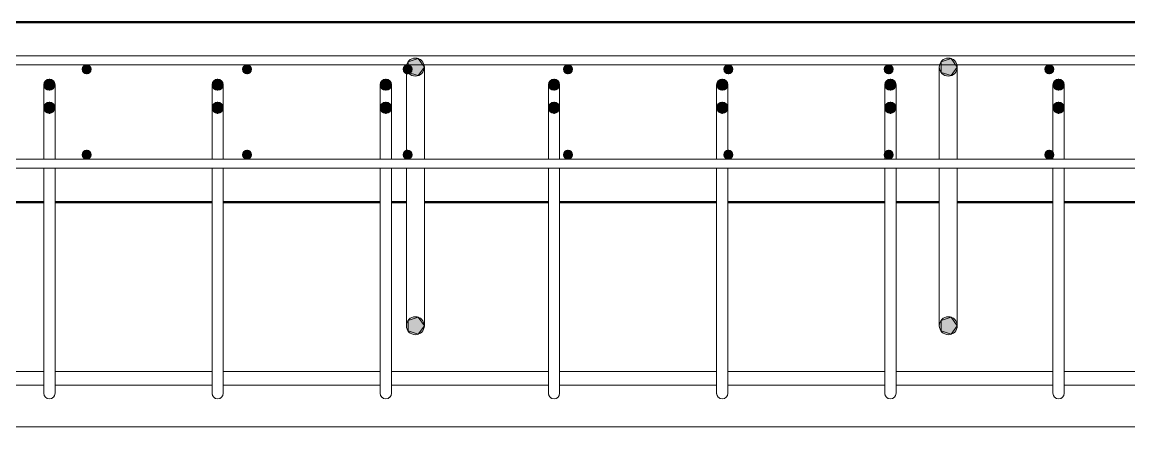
# Model space of a CAD drawing. Header units: millimetres. Extents: x -31655 to -5862, y 2843 to 78926.
# Drawn here: x -9670 to -8687, y 77873 to 78233 of the extents above; entities that cross this region are included whole.
import ezdxf

# ---------------------------------------------------------------- set-up
doc = ezdxf.new("R2010")
doc.units = ezdxf.units.MM
for name, color, linetype, lineweight in [('A-WALL', 113, 'Continuous', 25), ('S-BEAM', 12, 'Continuous', 18), ('S-RBAR', 171, 'Continuous', 18)]:
    doc.layers.add(name, color=color, linetype=linetype, lineweight=lineweight)

# ---------------------------------------------------------------- blocks, each defined once
blk = doc.blocks.new('M_Rectangular Corbel - M_Rectangular Corbel-5472199-Elevation Top1')
at = {"layer": 'S-BEAM'}
blk.add_line((-30270.39, 77873.04), (-26630.39, 77873.04), dxfattribs=at)

msp = doc.modelspace()

# ---------------------------------------------------------------- hatches: boundary and pattern name
at = {"layer": 'S-RBAR'}
h = msp.add_hatch(color=256, dxfattribs=at)
edge = h.paths.add_edge_path()
edge.add_arc((-9612.24146, 78191.04259), 4, 0, 360)
for points in [[(-9612.24146, 78187.04259), (-9608.24146, 78191.04259), (-9612.24146, 78195.04259), (-9616.24146, 78191.04259)], [(-9469.76675, 78187.04259), (-9465.76675, 78191.04259), (-9469.76675, 78195.04259), (-9473.76675, 78191.04259)], [(-9327.29204, 78187.04259), (-9323.29204, 78191.04259), (-9327.29204, 78195.04259), (-9331.29204, 78191.04259)], [(-9317.89117, 78185.43413), (-9312.36331, 78193.04259), (-9317.89117, 78200.65104), (-9326.83544, 78197.74487), (-9326.83544, 78188.3403)], [(-9184.81733, 78187.04259), (-9180.81733, 78191.04259), (-9184.81733, 78195.04259), (-9188.81733, 78191.04259)], [(-9042.34262, 78187.04259), (-9038.34262, 78191.04259), (-9042.34262, 78195.04259), (-9046.34262, 78191.04259)], [(-8899.86791, 78187.04259), (-8895.86791, 78191.04259), (-8899.86791, 78195.04259), (-8903.86791, 78191.04259)], [(-8844.55784, 78185.43413), (-8839.02997, 78193.04259), (-8844.55784, 78200.65104), (-8853.50211, 78197.74487), (-8853.50211, 78188.3403)], [(-8757.3932, 78187.04259), (-8753.3932, 78191.04259), (-8757.3932, 78195.04259), (-8761.3932, 78191.04259)], [(-9645.31588, 78172.36394), (-9640.31588, 78177.36394), (-9645.31588, 78182.36394), (-9650.31588, 78177.36394)], [(-9495.94088, 78172.36394), (-9490.94088, 78177.36394), (-9495.94088, 78182.36394), (-9500.94088, 78177.36394)], [(-9346.56588, 78172.36394), (-9341.56588, 78177.36394), (-9346.56588, 78182.36394), (-9351.56588, 78177.36394)], [(-9197.19088, 78172.36394), (-9192.19088, 78177.36394), (-9197.19088, 78182.36394), (-9202.19088, 78177.36394)], [(-9047.81588, 78172.36394), (-9042.81588, 78177.36394), (-9047.81588, 78182.36394), (-9052.81588, 78177.36394)], [(-8898.44088, 78172.36394), (-8893.44088, 78177.36394), (-8898.44088, 78182.36394), (-8903.44088, 78177.36394)], [(-8749.06588, 78172.36394), (-8744.06588, 78177.36394), (-8749.06588, 78182.36394), (-8754.06588, 78177.36394)], [(-9645.31588, 78151.90658), (-9640.31588, 78156.90658), (-9645.31588, 78161.90658), (-9650.31588, 78156.90658)], [(-9495.94088, 78151.90658), (-9490.94088, 78156.90658), (-9495.94088, 78161.90658), (-9500.94088, 78156.90658)], [(-9346.56588, 78151.90658), (-9341.56588, 78156.90658), (-9346.56588, 78161.90658), (-9351.56588, 78156.90658)], [(-9197.19088, 78151.90658), (-9192.19088, 78156.90658), (-9197.19088, 78161.90658), (-9202.19088, 78156.90658)], [(-9047.81588, 78151.90658), (-9042.81588, 78156.90658), (-9047.81588, 78161.90658), (-9052.81588, 78156.90658)], [(-8898.44088, 78151.90658), (-8893.44088, 78156.90658), (-8898.44088, 78161.90658), (-8903.44088, 78156.90658)], [(-8749.06588, 78151.90658), (-8744.06588, 78156.90658), (-8749.06588, 78161.90658), (-8754.06588, 78156.90658)], [(-9612.24146, 78111.04259), (-9608.24146, 78115.04259), (-9612.24146, 78119.04259), (-9616.24146, 78115.04259)], [(-9469.76675, 78111.04259), (-9465.76675, 78115.04259), (-9469.76675, 78119.04259), (-9473.76675, 78115.04259)], [(-9327.29204, 78111.04259), (-9323.29204, 78115.04259), (-9327.29204, 78119.04259), (-9331.29204, 78115.04259)], [(-9184.81733, 78111.04259), (-9180.81733, 78115.04259), (-9184.81733, 78119.04259), (-9188.81733, 78115.04259)], [(-9042.34262, 78111.04259), (-9038.34262, 78115.04259), (-9042.34262, 78119.04259), (-9046.34262, 78115.04259)], [(-8899.86791, 78111.04259), (-8895.86791, 78115.04259), (-8899.86791, 78119.04259), (-8903.86791, 78115.04259)], [(-8757.3932, 78111.04259), (-8753.3932, 78115.04259), (-8757.3932, 78119.04259), (-8761.3932, 78115.04259)], [(-9317.89117, 77955.43413), (-9312.36331, 77963.04259), (-9317.89117, 77970.65104), (-9326.83544, 77967.74487), (-9326.83544, 77958.3403)], [(-8844.55784, 77955.43413), (-8839.02997, 77963.04259), (-8844.55784, 77970.65104), (-8853.50211, 77967.74487), (-8853.50211, 77958.3403)]]:
    msp.add_hatch(color=256, dxfattribs=at).paths.add_polyline_path(points)
h = msp.add_hatch(color=256, dxfattribs=at)
edge = h.paths.add_edge_path()
edge.add_arc((-9469.76675, 78191.04259), 4, 0, 360)
h = msp.add_hatch(color=256, dxfattribs=at)
edge = h.paths.add_edge_path()
edge.add_arc((-9327.29204, 78191.04259), 4, 0, 360)
h = msp.add_hatch(color=256, dxfattribs=at)
edge = h.paths.add_edge_path()
edge.add_arc((-9320.36331, 78193.04259), 8, 0, 360)
h = msp.add_hatch(color=256, dxfattribs=at)
edge = h.paths.add_edge_path()
edge.add_arc((-9184.81733, 78191.04259), 4, 0, 360)
h = msp.add_hatch(color=256, dxfattribs=at)
edge = h.paths.add_edge_path()
edge.add_arc((-9042.34262, 78191.04259), 4, 0, 360)
h = msp.add_hatch(color=256, dxfattribs=at)
edge = h.paths.add_edge_path()
edge.add_arc((-8899.86791, 78191.04259), 4, 0, 360)
h = msp.add_hatch(color=256, dxfattribs=at)
edge = h.paths.add_edge_path()
edge.add_arc((-8847.02997, 78193.04259), 8, 0, 360)
h = msp.add_hatch(color=256, dxfattribs=at)
edge = h.paths.add_edge_path()
edge.add_arc((-8757.3932, 78191.04259), 4, 0, 360)
h = msp.add_hatch(color=256, dxfattribs=at)
edge = h.paths.add_edge_path()
edge.add_arc((-9645.31588, 78177.36394), 5, 0, 360)
h = msp.add_hatch(color=256, dxfattribs=at)
edge = h.paths.add_edge_path()
edge.add_arc((-9495.94088, 78177.36394), 5, 0, 360)
h = msp.add_hatch(color=256, dxfattribs=at)
edge = h.paths.add_edge_path()
edge.add_arc((-9346.56588, 78177.36394), 5, 0, 360)
h = msp.add_hatch(color=256, dxfattribs=at)
edge = h.paths.add_edge_path()
edge.add_arc((-9197.19088, 78177.36394), 5, 0, 360)
h = msp.add_hatch(color=256, dxfattribs=at)
edge = h.paths.add_edge_path()
edge.add_arc((-9047.81588, 78177.36394), 5, 0, 360)
h = msp.add_hatch(color=256, dxfattribs=at)
edge = h.paths.add_edge_path()
edge.add_arc((-8898.44088, 78177.36394), 5, 0, 360)
h = msp.add_hatch(color=256, dxfattribs=at)
edge = h.paths.add_edge_path()
edge.add_arc((-8749.06588, 78177.36394), 5, 0, 360)
h = msp.add_hatch(color=256, dxfattribs=at)
edge = h.paths.add_edge_path()
edge.add_arc((-9645.31588, 78156.90658), 5, 0, 360)
h = msp.add_hatch(color=256, dxfattribs=at)
edge = h.paths.add_edge_path()
edge.add_arc((-9495.94088, 78156.90658), 5, 0, 360)
h = msp.add_hatch(color=256, dxfattribs=at)
edge = h.paths.add_edge_path()
edge.add_arc((-9346.56588, 78156.90658), 5, 0, 360)
h = msp.add_hatch(color=256, dxfattribs=at)
edge = h.paths.add_edge_path()
edge.add_arc((-9197.19088, 78156.90658), 5, 0, 360)
h = msp.add_hatch(color=256, dxfattribs=at)
edge = h.paths.add_edge_path()
edge.add_arc((-9047.81588, 78156.90658), 5, 0, 360)
h = msp.add_hatch(color=256, dxfattribs=at)
edge = h.paths.add_edge_path()
edge.add_arc((-8898.44088, 78156.90658), 5, 0, 360)
h = msp.add_hatch(color=256, dxfattribs=at)
edge = h.paths.add_edge_path()
edge.add_arc((-8749.06588, 78156.90658), 5, 0, 360)
h = msp.add_hatch(color=256, dxfattribs=at)
edge = h.paths.add_edge_path()
edge.add_arc((-9612.24146, 78115.04259), 4, 0, 360)
h = msp.add_hatch(color=256, dxfattribs=at)
edge = h.paths.add_edge_path()
edge.add_arc((-9469.76675, 78115.04259), 4, 0, 360)
h = msp.add_hatch(color=256, dxfattribs=at)
edge = h.paths.add_edge_path()
edge.add_arc((-9327.29204, 78115.04259), 4, 0, 360)
h = msp.add_hatch(color=256, dxfattribs=at)
edge = h.paths.add_edge_path()
edge.add_arc((-9184.81733, 78115.04259), 4, 0, 360)
h = msp.add_hatch(color=256, dxfattribs=at)
edge = h.paths.add_edge_path()
edge.add_arc((-9042.34262, 78115.04259), 4, 0, 360)
h = msp.add_hatch(color=256, dxfattribs=at)
edge = h.paths.add_edge_path()
edge.add_arc((-8899.86791, 78115.04259), 4, 0, 360)
h = msp.add_hatch(color=256, dxfattribs=at)
edge = h.paths.add_edge_path()
edge.add_arc((-8757.3932, 78115.04259), 4, 0, 360)
h = msp.add_hatch(color=256, dxfattribs=at)
edge = h.paths.add_edge_path()
edge.add_arc((-9320.36331, 77963.04259), 8, 0, 360)
h = msp.add_hatch(color=256, dxfattribs=at)
edge = h.paths.add_edge_path()
edge.add_arc((-8847.02997, 77963.04259), 8, 0, 360)

# ---------------------------------------------------------------- linework, layer by layer
at = {"layer": 'A-WALL', "lineweight": 50}
for p, q in [((-6597.19088, 78233.04259), (-10597.19088, 78233.04259)), ((-9785.69664, 78073.04259), (-9650.31588, 78073.04259)), ((-9640.31588, 78073.04259), (-9500.94088, 78073.04259)), ((-9490.94088, 78073.04259), (-9351.56588, 78073.04259)), ((-9341.56588, 78073.04259), (-9328.36331, 78073.04259)), ((-9312.36331, 78073.04259), (-9202.19088, 78073.04259)), ((-9192.19088, 78073.04259), (-9052.81588, 78073.04259)), ((-9042.81588, 78073.04259), (-8903.44088, 78073.04259)), ((-8893.44088, 78073.04259), (-8855.02997, 78073.04259)), ((-8839.02997, 78073.04259), (-8754.06588, 78073.04259)), ((-8744.06588, 78073.04259), (-8604.69088, 78073.04259))]:
    msp.add_line(p, q, dxfattribs=at)
at = {"layer": 'S-RBAR'}
for p, q in [((-9961.19088, 78203.04259), (-6627.19088, 78203.04259)), ((-9943.47558, 78195.04259), (-6627.19088, 78195.04259)), ((-9612.24146, 78195.04259), (-9616.24146, 78191.04259)), ((-9608.24146, 78191.04259), (-9612.24146, 78195.04259)), ((-9469.76675, 78195.04259), (-9473.76675, 78191.04259)), ((-9465.76675, 78191.04259), (-9469.76675, 78195.04259)), ((-9327.29204, 78195.04259), (-9331.29204, 78191.04259)), ((-9328.36331, 78153.04259), (-9328.36331, 78193.04259)), ((-9323.29204, 78191.04259), (-9327.29204, 78195.04259)), ((-9317.89117, 78200.65104), (-9326.83544, 78197.74487)), ((-9326.83544, 78197.74487), (-9326.83544, 78188.3403)), ((-9312.36331, 78193.04259), (-9317.89117, 78200.65104)), ((-9317.89117, 78185.43413), (-9312.36331, 78193.04259)), ((-9312.36331, 78153.04259), (-9312.36331, 78193.04259)), ((-9184.81733, 78195.04259), (-9188.81733, 78191.04259)), ((-9180.81733, 78191.04259), (-9184.81733, 78195.04259)), ((-9042.34262, 78195.04259), (-9046.34262, 78191.04259)), ((-9038.34262, 78191.04259), (-9042.34262, 78195.04259)), ((-8899.86791, 78195.04259), (-8903.86791, 78191.04259)), ((-8895.86791, 78191.04259), (-8899.86791, 78195.04259)), ((-8855.02997, 78153.04259), (-8855.02997, 78193.04259)), ((-8844.55784, 78200.65104), (-8853.50211, 78197.74487)), ((-8853.50211, 78197.74487), (-8853.50211, 78188.3403)), ((-8839.02997, 78193.04259), (-8844.55784, 78200.65104)), ((-8844.55784, 78185.43413), (-8839.02997, 78193.04259)), ((-8839.02997, 78153.04259), (-8839.02997, 78193.04259)), ((-8757.3932, 78195.04259), (-8761.3932, 78191.04259)), ((-8753.3932, 78191.04259), (-8757.3932, 78195.04259)), ((-9645.31588, 78182.36394), (-9650.31588, 78177.36394)), ((-9640.31588, 78177.36394), (-9645.31588, 78182.36394)), ((-9616.24146, 78191.04259), (-9612.24146, 78187.04259)), ((-9612.24146, 78187.04259), (-9608.24146, 78191.04259)), ((-9495.94088, 78182.36394), (-9500.94088, 78177.36394)), ((-9490.94088, 78177.36394), (-9495.94088, 78182.36394)), ((-9473.76675, 78191.04259), (-9469.76675, 78187.04259)), ((-9469.76675, 78187.04259), (-9465.76675, 78191.04259)), ((-9346.56588, 78182.36394), (-9351.56588, 78177.36394)), ((-9341.56588, 78177.36394), (-9346.56588, 78182.36394)), ((-9331.29204, 78191.04259), (-9327.29204, 78187.04259)), ((-9327.29204, 78187.04259), (-9323.29204, 78191.04259)), ((-9326.83544, 78188.3403), (-9317.89117, 78185.43413)), ((-9197.19088, 78182.36394), (-9202.19088, 78177.36394)), ((-9192.19088, 78177.36394), (-9197.19088, 78182.36394)), ((-9188.81733, 78191.04259), (-9184.81733, 78187.04259)), ((-9184.81733, 78187.04259), (-9180.81733, 78191.04259)), ((-9047.81588, 78182.36394), (-9052.81588, 78177.36394)), ((-9042.81588, 78177.36394), (-9047.81588, 78182.36394)), ((-9046.34262, 78191.04259), (-9042.34262, 78187.04259)), ((-9042.34262, 78187.04259), (-9038.34262, 78191.04259)), ((-8903.86791, 78191.04259), (-8899.86791, 78187.04259)), ((-8898.44088, 78182.36394), (-8903.44088, 78177.36394)), ((-8899.86791, 78187.04259), (-8895.86791, 78191.04259)), ((-8893.44088, 78177.36394), (-8898.44088, 78182.36394)), ((-8853.50211, 78188.3403), (-8844.55784, 78185.43413)), ((-8761.3932, 78191.04259), (-8757.3932, 78187.04259)), ((-8757.3932, 78187.04259), (-8753.3932, 78191.04259)), ((-8749.06588, 78182.36394), (-8754.06588, 78177.36394)), ((-8744.06588, 78177.36394), (-8749.06588, 78182.36394)), ((-9650.31588, 78157.09232), (-9650.31588, 78177.36394)), ((-9650.31588, 78177.36394), (-9645.31588, 78172.36394)), ((-9645.31588, 78172.36394), (-9640.31588, 78177.36394)), ((-9640.31588, 78157.09232), (-9640.31588, 78177.36394)), ((-9500.94088, 78157.09232), (-9500.94088, 78177.36394)), ((-9500.94088, 78177.36394), (-9495.94088, 78172.36394)), ((-9495.94088, 78172.36394), (-9490.94088, 78177.36394)), ((-9490.94088, 78157.09232), (-9490.94088, 78177.36394)), ((-9351.56588, 78157.09232), (-9351.56588, 78177.36394)), ((-9351.56588, 78177.36394), (-9346.56588, 78172.36394)), ((-9346.56588, 78172.36394), (-9341.56588, 78177.36394)), ((-9341.56588, 78157.09232), (-9341.56588, 78177.36394)), ((-9202.19088, 78157.09232), (-9202.19088, 78177.36394)), ((-9202.19088, 78177.36394), (-9197.19088, 78172.36394)), ((-9197.19088, 78172.36394), (-9192.19088, 78177.36394)), ((-9192.19088, 78157.09232), (-9192.19088, 78177.36394)), ((-9052.81588, 78157.09232), (-9052.81588, 78177.36394)), ((-9052.81588, 78177.36394), (-9047.81588, 78172.36394)), ((-9047.81588, 78172.36394), (-9042.81588, 78177.36394)), ((-9042.81588, 78157.09232), (-9042.81588, 78177.36394)), ((-8903.44088, 78157.09232), (-8903.44088, 78177.36394)), ((-8903.44088, 78177.36394), (-8898.44088, 78172.36394)), ((-8898.44088, 78172.36394), (-8893.44088, 78177.36394)), ((-8893.44088, 78157.09232), (-8893.44088, 78177.36394)), ((-8754.06588, 78157.09232), (-8754.06588, 78177.36394)), ((-8754.06588, 78177.36394), (-8749.06588, 78172.36394)), ((-8749.06588, 78172.36394), (-8744.06588, 78177.36394)), ((-8744.06588, 78157.09232), (-8744.06588, 78177.36394)), ((-9645.31588, 78161.90658), (-9650.31588, 78156.90658)), ((-9650.31588, 78156.90658), (-9650.31588, 78131.90658)), ((-9650.31588, 78156.90658), (-9645.31588, 78151.90658)), ((-9640.31588, 78156.90658), (-9645.31588, 78161.90658)), ((-9645.31588, 78151.90658), (-9640.31588, 78156.90658)), ((-9640.31588, 78156.90658), (-9640.31588, 78131.90658)), ((-9495.94088, 78161.90658), (-9500.94088, 78156.90658)), ((-9500.94088, 78156.90658), (-9500.94088, 78131.90658)), ((-9500.94088, 78156.90658), (-9495.94088, 78151.90658)), ((-9490.94088, 78156.90658), (-9495.94088, 78161.90658)), ((-9495.94088, 78151.90658), (-9490.94088, 78156.90658)), ((-9490.94088, 78156.90658), (-9490.94088, 78131.90658)), ((-9346.56588, 78161.90658), (-9351.56588, 78156.90658)), ((-9351.56588, 78156.90658), (-9351.56588, 78131.90658)), ((-9351.56588, 78156.90658), (-9346.56588, 78151.90658)), ((-9341.56588, 78156.90658), (-9346.56588, 78161.90658)), ((-9346.56588, 78151.90658), (-9341.56588, 78156.90658)), ((-9341.56588, 78156.90658), (-9341.56588, 78131.90658)), ((-9328.36331, 78111.04259), (-9328.36331, 78153.04259)), ((-9312.36331, 78111.04259), (-9312.36331, 78153.04259)), ((-9197.19088, 78161.90658), (-9202.19088, 78156.90658)), ((-9202.19088, 78156.90658), (-9202.19088, 78131.90658)), ((-9202.19088, 78156.90658), (-9197.19088, 78151.90658)), ((-9192.19088, 78156.90658), (-9197.19088, 78161.90658)), ((-9197.19088, 78151.90658), (-9192.19088, 78156.90658)), ((-9192.19088, 78156.90658), (-9192.19088, 78131.90658)), ((-9047.81588, 78161.90658), (-9052.81588, 78156.90658)), ((-9052.81588, 78156.90658), (-9052.81588, 78131.90658)), ((-9052.81588, 78156.90658), (-9047.81588, 78151.90658)), ((-9042.81588, 78156.90658), (-9047.81588, 78161.90658)), ((-9047.81588, 78151.90658), (-9042.81588, 78156.90658)), ((-9042.81588, 78156.90658), (-9042.81588, 78131.90658)), ((-8898.44088, 78161.90658), (-8903.44088, 78156.90658)), ((-8903.44088, 78156.90658), (-8903.44088, 78131.90658)), ((-8903.44088, 78156.90658), (-8898.44088, 78151.90658)), ((-8893.44088, 78156.90658), (-8898.44088, 78161.90658)), ((-8898.44088, 78151.90658), (-8893.44088, 78156.90658)), ((-8893.44088, 78156.90658), (-8893.44088, 78131.90658)), ((-8855.02997, 78111.04259), (-8855.02997, 78153.04259)), ((-8839.02997, 78111.04259), (-8839.02997, 78153.04259)), ((-8749.06588, 78161.90658), (-8754.06588, 78156.90658)), ((-8754.06588, 78156.90658), (-8754.06588, 78131.90658)), ((-8754.06588, 78156.90658), (-8749.06588, 78151.90658)), ((-8744.06588, 78156.90658), (-8749.06588, 78161.90658)), ((-8749.06588, 78151.90658), (-8744.06588, 78156.90658)), ((-8744.06588, 78156.90658), (-8744.06588, 78131.90658)), ((-9650.31588, 78131.90658), (-9650.31588, 78111.04259)), ((-9640.31588, 78131.90658), (-9640.31588, 78111.04259)), ((-9500.94088, 78131.90658), (-9500.94088, 78111.04259)), ((-9490.94088, 78131.90658), (-9490.94088, 78111.04259)), ((-9351.56588, 78131.90658), (-9351.56588, 78111.04259)), ((-9341.56588, 78131.90658), (-9341.56588, 78111.04259)), ((-9202.19088, 78131.90658), (-9202.19088, 78111.04259)), ((-9192.19088, 78131.90658), (-9192.19088, 78111.04259)), ((-9052.81588, 78131.90658), (-9052.81588, 78111.04259)), ((-9042.81588, 78131.90658), (-9042.81588, 78111.04259)), ((-8903.44088, 78131.90658), (-8903.44088, 78111.04259)), ((-8893.44088, 78131.90658), (-8893.44088, 78111.04259)), ((-8754.06588, 78131.90658), (-8754.06588, 78111.04259)), ((-8744.06588, 78131.90658), (-8744.06588, 78111.04259)), ((-9612.24146, 78119.04259), (-9616.24146, 78115.04259)), ((-9616.24146, 78115.04259), (-9612.24146, 78111.04259)), ((-9608.24146, 78115.04259), (-9612.24146, 78119.04259)), ((-9612.24146, 78111.04259), (-9608.24146, 78115.04259)), ((-9469.76675, 78119.04259), (-9473.76675, 78115.04259)), ((-9473.76675, 78115.04259), (-9469.76675, 78111.04259)), ((-9465.76675, 78115.04259), (-9469.76675, 78119.04259)), ((-9469.76675, 78111.04259), (-9465.76675, 78115.04259)), ((-9327.29204, 78119.04259), (-9331.29204, 78115.04259)), ((-9331.29204, 78115.04259), (-9327.29204, 78111.04259)), ((-9323.29204, 78115.04259), (-9327.29204, 78119.04259)), ((-9327.29204, 78111.04259), (-9323.29204, 78115.04259)), ((-9184.81733, 78119.04259), (-9188.81733, 78115.04259)), ((-9188.81733, 78115.04259), (-9184.81733, 78111.04259)), ((-9180.81733, 78115.04259), (-9184.81733, 78119.04259)), ((-9184.81733, 78111.04259), (-9180.81733, 78115.04259)), ((-9042.34262, 78119.04259), (-9046.34262, 78115.04259)), ((-9046.34262, 78115.04259), (-9042.34262, 78111.04259)), ((-9038.34262, 78115.04259), (-9042.34262, 78119.04259)), ((-9042.34262, 78111.04259), (-9038.34262, 78115.04259)), ((-8899.86791, 78119.04259), (-8903.86791, 78115.04259)), ((-8903.86791, 78115.04259), (-8899.86791, 78111.04259)), ((-8895.86791, 78115.04259), (-8899.86791, 78119.04259)), ((-8899.86791, 78111.04259), (-8895.86791, 78115.04259)), ((-8757.3932, 78119.04259), (-8761.3932, 78115.04259)), ((-8761.3932, 78115.04259), (-8757.3932, 78111.04259)), ((-8753.3932, 78115.04259), (-8757.3932, 78119.04259)), ((-8757.3932, 78111.04259), (-8753.3932, 78115.04259)), ((-9943.47558, 78111.04259), (-6794.90619, 78111.04259)), ((-10241.24976, 78103.04259), (-6627.19088, 78103.04259)), ((-9650.31588, 78103.04259), (-9650.31588, 77928.04259)), ((-9640.31588, 78103.04259), (-9640.31588, 77928.04259)), ((-9500.94088, 78103.04259), (-9500.94088, 77928.04259)), ((-9490.94088, 78103.04259), (-9490.94088, 77928.04259)), ((-9351.56588, 78103.04259), (-9351.56588, 77928.04259)), ((-9341.56588, 78103.04259), (-9341.56588, 77928.04259)), ((-9328.36331, 78003.04259), (-9328.36331, 78103.04259)), ((-9312.36331, 78003.04259), (-9312.36331, 78103.04259)), ((-9202.19088, 78103.04259), (-9202.19088, 77928.04259)), ((-9192.19088, 78103.04259), (-9192.19088, 77928.04259)), ((-9052.81588, 78103.04259), (-9052.81588, 77928.04259)), ((-9042.81588, 78103.04259), (-9042.81588, 77928.04259)), ((-8903.44088, 78103.04259), (-8903.44088, 77928.04259)), ((-8893.44088, 78103.04259), (-8893.44088, 77928.04259)), ((-8855.02997, 78003.04259), (-8855.02997, 78103.04259)), ((-8839.02997, 78003.04259), (-8839.02997, 78103.04259)), ((-8754.06588, 78103.04259), (-8754.06588, 77928.04259)), ((-8744.06588, 78103.04259), (-8744.06588, 77928.04259)), ((-9328.36331, 77963.04259), (-9328.36331, 78003.04259)), ((-9312.36331, 77963.04259), (-9312.36331, 78003.04259)), ((-8855.02997, 77963.04259), (-8855.02997, 78003.04259)), ((-8839.02997, 77963.04259), (-8839.02997, 78003.04259)), ((-9317.89117, 77970.65104), (-9326.83544, 77967.74487)), ((-9326.83544, 77967.74487), (-9326.83544, 77958.3403)), ((-9312.36331, 77963.04259), (-9317.89117, 77970.65104)), ((-8844.55784, 77970.65104), (-8853.50211, 77967.74487)), ((-8853.50211, 77967.74487), (-8853.50211, 77958.3403)), ((-8839.02997, 77963.04259), (-8844.55784, 77970.65104)), ((-9326.83544, 77958.3403), (-9317.89117, 77955.43413)), ((-9317.89117, 77955.43413), (-9312.36331, 77963.04259)), ((-8853.50211, 77958.3403), (-8844.55784, 77955.43413)), ((-8844.55784, 77955.43413), (-8839.02997, 77963.04259)), ((-9650.31588, 77903.04259), (-9650.31588, 77928.04259)), ((-9640.31588, 77903.04259), (-9640.31588, 77928.04259)), ((-9500.94088, 77903.04259), (-9500.94088, 77928.04259)), ((-9490.94088, 77903.04259), (-9490.94088, 77928.04259)), ((-9351.56588, 77903.04259), (-9351.56588, 77928.04259)), ((-9341.56588, 77903.04259), (-9341.56588, 77928.04259)), ((-9202.19088, 77903.04259), (-9202.19088, 77928.04259)), ((-9192.19088, 77903.04259), (-9192.19088, 77928.04259)), ((-9052.81588, 77903.04259), (-9052.81588, 77928.04259)), ((-9042.81588, 77903.04259), (-9042.81588, 77928.04259)), ((-8903.44088, 77903.04259), (-8903.44088, 77928.04259)), ((-8893.44088, 77903.04259), (-8893.44088, 77928.04259)), ((-8754.06588, 77903.04259), (-8754.06588, 77928.04259)), ((-8744.06588, 77903.04259), (-8744.06588, 77928.04259)), ((-9789.69088, 77922.16759), (-9650.31588, 77922.16759)), ((-9640.31588, 77922.16759), (-9500.94088, 77922.16759)), ((-9490.94088, 77922.16759), (-9351.56588, 77922.16759)), ((-9341.56588, 77922.16759), (-9202.19088, 77922.16759)), ((-9192.19088, 77922.16759), (-9052.81588, 77922.16759)), ((-9042.81588, 77922.16759), (-8903.44088, 77922.16759)), ((-8893.44088, 77922.16759), (-8754.06588, 77922.16759)), ((-8744.06588, 77922.16759), (-8604.69088, 77922.16759)), ((-9789.69088, 77910.16759), (-9650.31588, 77910.16759)), ((-9640.31588, 77910.16759), (-9500.94088, 77910.16759)), ((-9490.94088, 77910.16759), (-9351.56588, 77910.16759)), ((-9341.56588, 77910.16759), (-9202.19088, 77910.16759)), ((-9192.19088, 77910.16759), (-9052.81588, 77910.16759)), ((-9042.81588, 77910.16759), (-8903.44088, 77910.16759)), ((-8893.44088, 77910.16759), (-8754.06588, 77910.16759)), ((-8744.06588, 77910.16759), (-8604.69088, 77910.16759))]:
    msp.add_line(p, q, dxfattribs=at)
for centre, radius in [((-9612.24146, 78191.04259), 4), ((-9469.76675, 78191.04259), 4), ((-9327.29204, 78191.04259), 4), ((-9320.36331, 78193.04259), 8), ((-9184.81733, 78191.04259), 4), ((-9042.34262, 78191.04259), 4), ((-8899.86791, 78191.04259), 4), ((-8847.02997, 78193.04259), 8), ((-8757.3932, 78191.04259), 4), ((-9645.31588, 78177.36394), 5), ((-9495.94088, 78177.36394), 5), ((-9346.56588, 78177.36394), 5), ((-9197.19088, 78177.36394), 5), ((-9047.81588, 78177.36394), 5), ((-8898.44088, 78177.36394), 5), ((-8749.06588, 78177.36394), 5), ((-9645.31588, 78156.90658), 5), ((-9495.94088, 78156.90658), 5), ((-9346.56588, 78156.90658), 5), ((-9197.19088, 78156.90658), 5), ((-9047.81588, 78156.90658), 5), ((-8898.44088, 78156.90658), 5), ((-8749.06588, 78156.90658), 5), ((-9612.24146, 78115.04259), 4), ((-9469.76675, 78115.04259), 4), ((-9327.29204, 78115.04259), 4), ((-9184.81733, 78115.04259), 4), ((-9042.34262, 78115.04259), 4), ((-8899.86791, 78115.04259), 4), ((-8757.3932, 78115.04259), 4), ((-9320.36331, 77963.04259), 8), ((-8847.02997, 77963.04259), 8)]:
    msp.add_circle(centre, radius, dxfattribs=at)
for centre, radius, start, end in [((-9320.36331, 78193.04259), 8, 165.51111261, 180), ((-9320.36331, 78193.04259), 8, 0, 14.48888739), ((-8847.02997, 78193.04259), 8, 165.51111261, 180), ((-8847.02997, 78193.04259), 8, 0, 14.48888739), ((-9645.31588, 78177.36394), 5, 0, 180), ((-9495.94088, 78177.36394), 5, 0, 180), ((-9346.56588, 78177.36394), 5, 0, 180), ((-9197.19088, 78177.36394), 5, 0, 180), ((-9047.81588, 78177.36394), 5, 0, 180), ((-8898.44088, 78177.36394), 5, 0, 180), ((-8749.06588, 78177.36394), 5, 0, 180), ((-9645.31588, 78156.90658), 5, 0, 180), ((-9495.94088, 78156.90658), 5, 0, 180), ((-9346.56588, 78156.90658), 5, 0, 180), ((-9197.19088, 78156.90658), 5, 0, 180), ((-9047.81588, 78156.90658), 5, 0, 180), ((-8898.44088, 78156.90658), 5, 0, 180), ((-8749.06588, 78156.90658), 5, 0, 180), ((-9320.36331, 77963.04259), 8, 180, 0), ((-8847.02997, 77963.04259), 8, 180, 0), ((-9645.31588, 77903.04259), 5, 180, 0), ((-9645.31588, 77903.04259), 5, 180, 195), ((-9645.31588, 77903.04259), 5, 210, 240), ((-9645.31588, 77903.04259), 5, 300, 330), ((-9495.94088, 77903.04259), 5, 180, 0), ((-9495.94088, 77903.04259), 5, 180, 195), ((-9495.94088, 77903.04259), 5, 210, 240), ((-9495.94088, 77903.04259), 5, 300, 330), ((-9346.56588, 77903.04259), 5, 180, 0), ((-9346.56588, 77903.04259), 5, 180, 195), ((-9346.56588, 77903.04259), 5, 210, 240), ((-9346.56588, 77903.04259), 5, 300, 330), ((-9197.19088, 77903.04259), 5, 180, 0), ((-9197.19088, 77903.04259), 5, 180, 195), ((-9197.19088, 77903.04259), 5, 210, 240), ((-9197.19088, 77903.04259), 5, 300, 330), ((-9047.81588, 77903.04259), 5, 180, 0), ((-9047.81588, 77903.04259), 5, 180, 195), ((-9047.81588, 77903.04259), 5, 210, 240), ((-9047.81588, 77903.04259), 5, 300, 330), ((-8898.44088, 77903.04259), 5, 180, 0), ((-8898.44088, 77903.04259), 5, 180, 195), ((-8898.44088, 77903.04259), 5, 210, 240), ((-8898.44088, 77903.04259), 5, 300, 330), ((-8749.06588, 77903.04259), 5, 180, 0), ((-8749.06588, 77903.04259), 5, 180, 195), ((-8749.06588, 77903.04259), 5, 210, 240), ((-8749.06588, 77903.04259), 5, 300, 330)]:
    msp.add_arc(centre, radius, start, end, dxfattribs=at)

# ---------------------------------------------------------------- block references
at = {"layer": 'S-BEAM'}
msp.add_blockref('M_Rectangular Corbel - M_Rectangular Corbel-5472199-Elevation Top1', (19853.20306, 0), dxfattribs=at)

doc.saveas('drawing.dxf')
